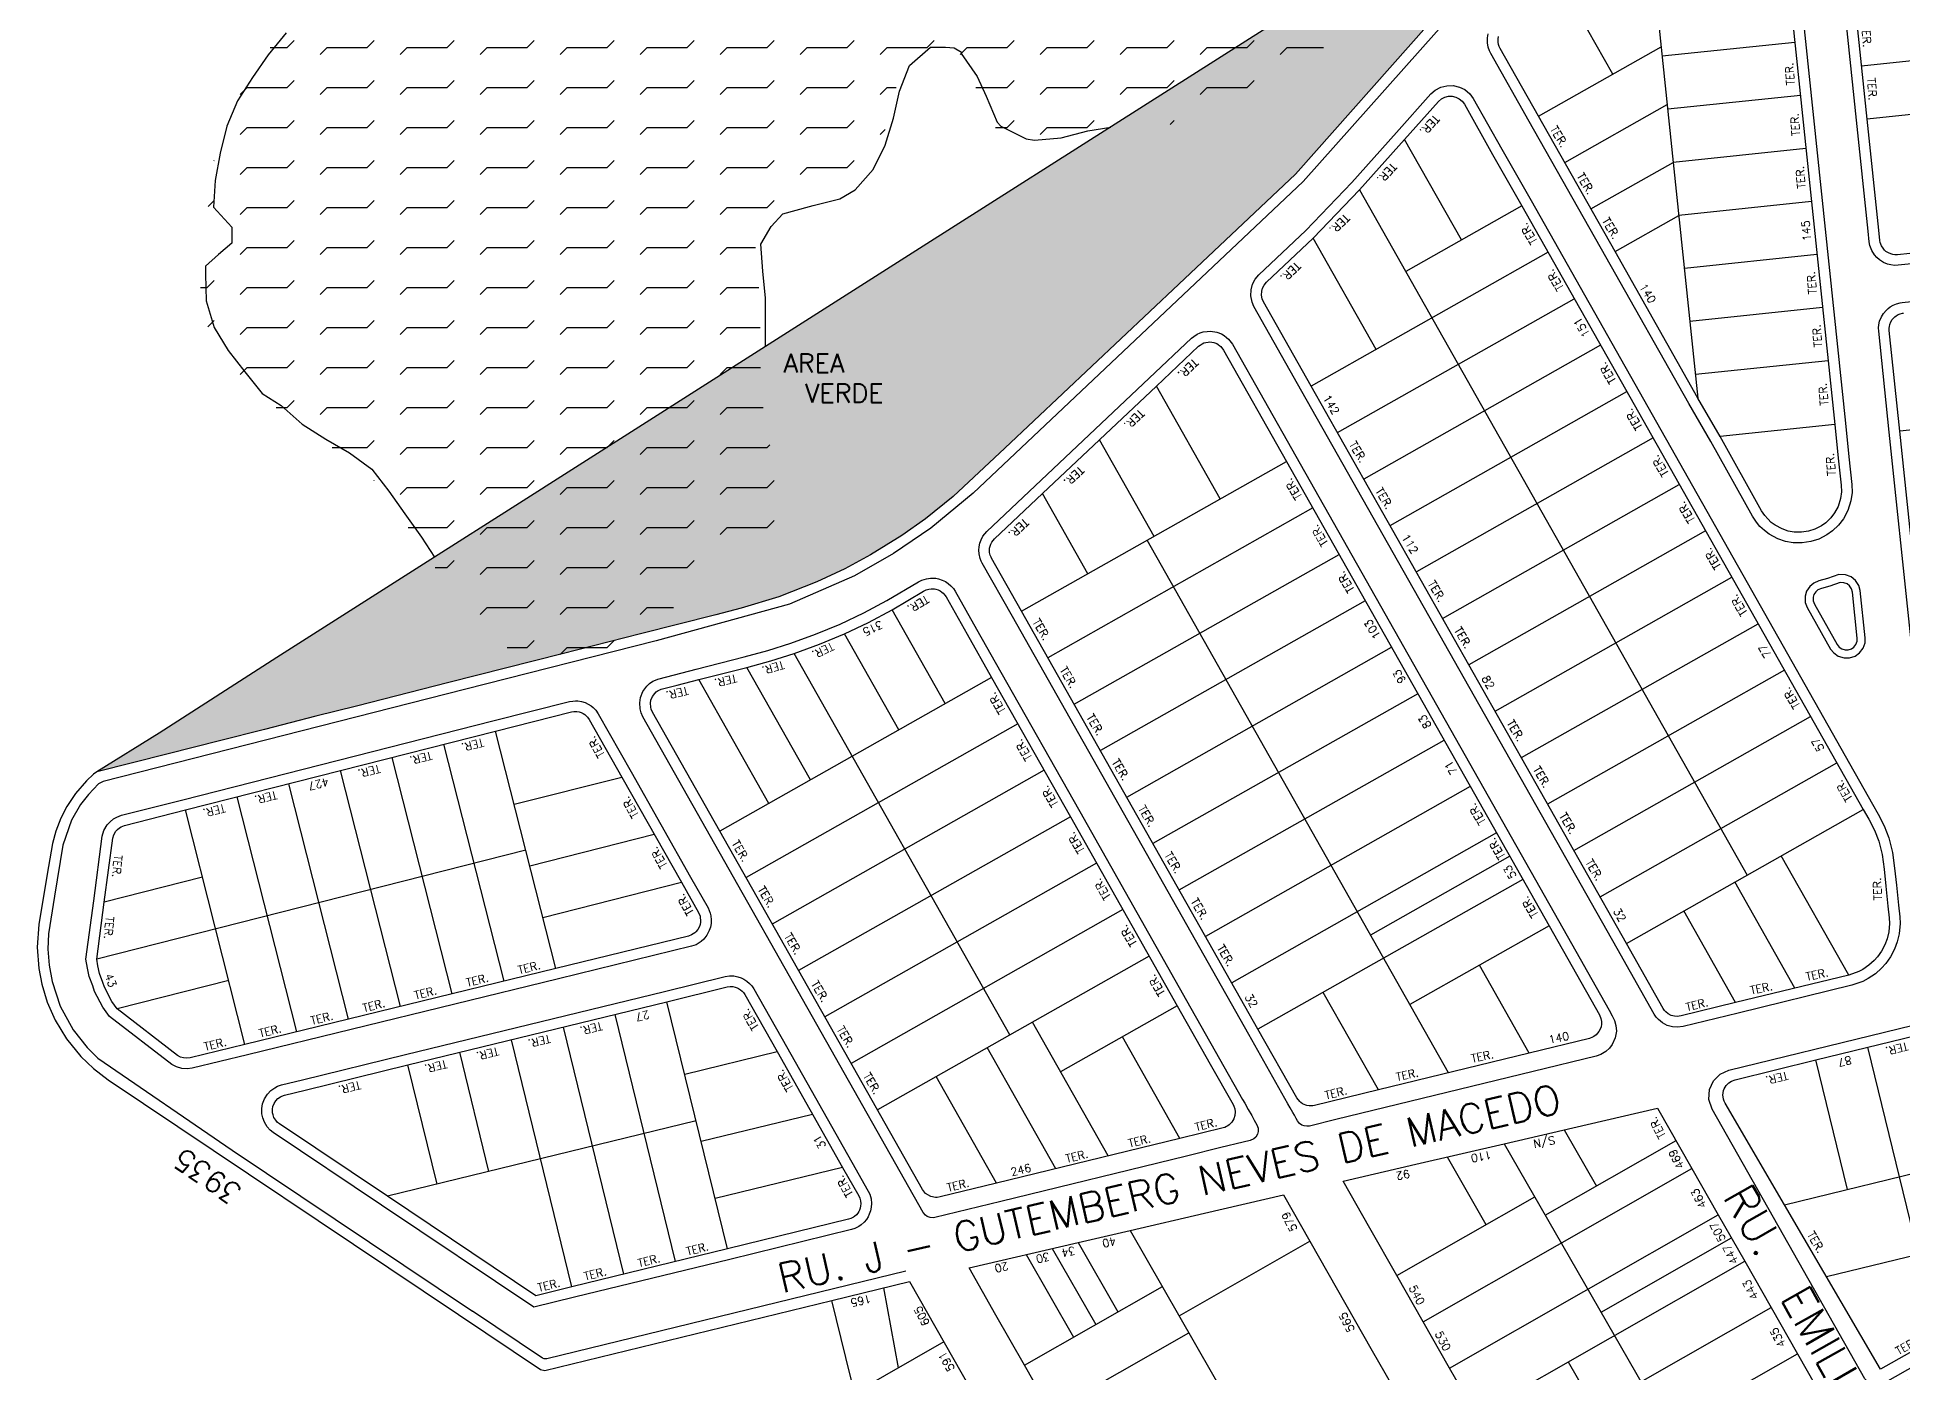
# Model space of a CAD drawing. Extents: x 714896 to 749292, y 8417558 to 8447149.
# Drawn here: x 736636.2 to 736985.9, y 8427316.2 to 8427566.6 of the extents above; entities that cross this region are included whole.
import ezdxf

# ---------------------------------------------------------------- set-up
doc = ezdxf.new("R2010")
doc.units = 0
doc.header["$MEASUREMENT"] = 0
for name, color, linetype in [('LOTE', 7, 'CONTINUOUS'), ('MEIO_FIO', 24, 'CONTINUOUS'), ('NUM-PORTA', 7, 'CONTINUOUS'), ('QUADRA', 6, 'CONTINUOUS'), ('REFERENCIA', 7, 'CONTINUOUS'), ('TEXTO', 7, 'CONTINUOUS'), ('TEXTODERUA', 3, 'CONTINUOUS')]:
    doc.layers.add(name, color=color, linetype=linetype)
doc.styles.add('ROMANS', font='ROMANS.SHX', dxfattribs={"height": 1.5})

msp = doc.modelspace()

# ---------------------------------------------------------------- hatches: boundary and pattern name
at = {"layer": 'REFERENCIA'}
h = msp.add_hatch(dxfattribs=at)
h.set_pattern_fill('FLEX', color=120, scale=30, style=0)
h.set_pattern_definition([(0, (736660.545, 8427444.66), (0, 7.5), [7.5, -7.5]), (45, (736668.0453, 8427444.66), (4e-16, 7.5), [1.875, -6.8566, 1.875, -10.6066])])
h.paths.add_polyline_path([(736908.38, 8427601.84), (736911.13, 8427606.21), (736913.11, 8427611.04), (736913.88, 8427616.16), (736915.03, 8427621.3), (736915.98, 8427626.45), (736916.86, 8427631.76), (736917.46, 8427637.06), (736919.1, 8427641.89), (736921.85, 8427646.45), (736923.1, 8427651.04), (736922.42, 8427655.75), (736920.63, 8427660.68), (736919.72, 8427665.84), (736918.07, 8427670.77), (736915.37, 8427675.22), (736912.97, 8427679.72), (736909.48, 8427683.35), (736906.26, 8427687.56), (736903.13, 8427691.8), (736899.59, 8427695.48), (736895.59, 8427698.48), (736890.89, 8427700.8), (736886.12, 8427702.69), (736882.04, 8427705.62), (736877.53, 8427708.07), (736873, 8427710.61), (736869.58, 8427714.29), (736866.52, 8427718.53), (736861.45, 8427719.96), (736856.26, 8427719.51), (736851.32, 8427718.74), (736846.15, 8427718.36), (736840.65, 8427718.26), (736835.69, 8427716.79), (736830.66, 8427714.88), (736825.83, 8427712.76), (736821.4, 8427710.21), (736817.08, 8427707.48), (736813.11, 8427704.08), (736809.22, 8427700.79), (736804.89, 8427698.29), (736800.23, 8427696.42), (736795.18, 8427694.52), (736789.86, 8427693.89), (736784.82, 8427692.21), (736779.8, 8427690.36), (736775.26, 8427687.92), (736770.98, 8427685.16), (736766.65, 8427681.73), (736763.05, 8427677.96), (736760.22, 8427673.78), (736756.68, 8427669.7), (736752.18, 8427667.04), (736747.29, 8427666), (736742.07, 8427666.45), (736736.97, 8427667.24), (736731.8, 8427667.19), (736727.37, 8427664.87), (736723.14, 8427661.7), (736719.78, 8427657.84), (736717.37, 8427653.46), (736714.66, 8427649.11), (736710.62, 8427645.8), (736707.13, 8427642.21), (736703.74, 8427638.45), (736701.74, 8427633.81), (736700.87, 8427628.87), (736700.23, 8427623.8), (736699.88, 8427618.69), (736699.35, 8427613.41), (736699.24, 8427608.34), (736699.24, 8427603.11), (736700.22, 8427599.92), (736701.99, 8427601.01), (736704.12, 8427600.55), (736705, 8427596.68), (736705, 8427591.59), (736705, 8427586.44), (736705, 8427581.43), (736703.7, 8427578.6), (736701.66, 8427578.42), (736699.46, 8427581.04), (736697.45, 8427583.43), (736695.89, 8427583.43), (736694.11, 8427582.76), (736692.02, 8427581.22), (736688.14, 8427577.97), (736686.22, 8427575), (736684.54, 8427571.46), (736681.86, 8427567.08), (736678.44, 8427563.01), (736675.51, 8427558.76), (736672.74, 8427554.36), (736670.73, 8427549.6), (736669.48, 8427544.53), (736668.55, 8427539.43), (736668.2, 8427534.4), (736671.66, 8427530.69), (736671.66, 8427527.7), (736669.13, 8427525.54), (736666.71, 8427523.36), (736666.71, 8427521.88), (736666.86, 8427516.84), (736668.33, 8427511.86), (736670.94, 8427507.54), (736674.1, 8427503.54), (736677.32, 8427499.49), (736680.92, 8427497.22), (736684.82, 8427493.75), (736689.29, 8427490.93), (736693.69, 8427488.37), (736697.93, 8427485.28), (736701.08, 8427481.17), (736704.1, 8427476.93), (736707.21, 8427472.56), (736709.99, 8427468.24), (736713.34, 8427463.89), (736716.54, 8427459.72), (736719.83, 8427455.84), (736723.7, 8427452.47), (736728.3, 8427450.05), (736733.24, 8427449.01), (736738.39, 8427448.95), (736743.34, 8427449.72), (736744.46, 8427450.23), (736748.09, 8427453.72), (736751.69, 8427457.41), (736756.14, 8427460.05), (736759.62, 8427463.92), (736764.15, 8427466.37), (736764.3, 8427466.47), (736768.62, 8427469.04), (736772.78, 8427471.83), (736775.21, 8427474.6), (736777.64, 8427479.11), (736777.32, 8427482.69), (736774.7, 8427487.04), (736772.97, 8427491.78), (736772.31, 8427496.77), (736771.88, 8427501.76), (736771.74, 8427506.98), (736771.74, 8427512.16), (736771.74, 8427517.38), (736771.21, 8427522.45), (736770.82, 8427527.49), (736772.79, 8427530.8), (736774.94, 8427533.17), (736779.93, 8427534.53), (736780.62, 8427534.72), (736785.62, 8427536.02), (736788.54, 8427537.68), (736791.9, 8427541.46), (736794.15, 8427546.08), (736795.72, 8427551.11), (736796.82, 8427556.2), (736798.74, 8427560.98), (736802.62, 8427564.42), (736805.45, 8427564.4), (736807.06, 8427564.28), (736808.44, 8427563.46), (736808.41, 8427563.25), (736811.38, 8427558.92), (736813.1, 8427555.22), (736815.14, 8427550.34), (736815.86, 8427549.64), (736820.57, 8427547.22), (736822.14, 8427547.01), (736827.13, 8427547.41), (736832.15, 8427548.74), (736837.3, 8427549.59), (736842.54, 8427549.86), (736847.56, 8427550.12), (736852.76, 8427550.74), (736857.72, 8427551.43), (736862.87, 8427552.29), (736867.42, 8427554.4), (736871.03, 8427558.15), (736874.6, 8427561.76), (736878.07, 8427565.41), (736881.61, 8427569.32), (736885.06, 8427573.48), (736888.49, 8427577.75), (736892.04, 8427581.35), (736894.82, 8427585.68), (736898.17, 8427589.8), (736901.38, 8427594), (736904.87, 8427598.05)])
h.paths.add_polyline_path([(736765.06, 8427574.77), (736792.88, 8427619.88), (736785.22, 8427624.6), (736757.4, 8427579.49)], flags=24)
at = {"layer": 'REFERENCIA', "linetype": 'CONTINUOUS'}
h = msp.add_hatch(dxfattribs=at)
h.set_pattern_fill('AR-CONC', color=110)
h.set_pattern_definition([(50, (-3674.4156, -2378.1476), (7.172601826, -0.62752135), [0.75, -8.25]), (355, (-3674.4156, -2378.148), (-1.387513336, 7.521921337), [0.6, -6.6]), (100.45144446, (-3673.818, -2378.2), (5.785088467, 6.8943999097), [0.63740192, -7.01142112]), (46.1842, (-3674.416, -2376.148), (10.672413307, -1.655192808), [1.125, -12.375]), (96.63563549, (-3673.526, -2376.286), (9.346619457, 9.741186008), [0.95610342, -10.5171376]), (351.18416399, (-3674.416, -2376.148), (9.34661945, 9.741186003), [0.9, -9.90000001]), (21, (-3673.4156, -2376.6476), (5.969070521, -4.0261889067), [0.75, -8.25]), (326, (-3673.4156, -2376.648), (2.433153319, 7.2515004505), [0.6, -6.6]), (71.45144474, (-3672.918, -2376.983), (8.4022237673, 3.225311528), [0.6374019, -7.01142112]), (37.5, (-3674.4156, -2378.1476), (0.1215985532, 3.3289385383), [0, -6.52, 0, -6.7, 0, -6.625]), (7.5, (-3674.4156, -2378.1476), (2.6306953744, 3.9441171188), [0, -3.82, 0, -6.37, 0, -2.525]), (327.5, (-3676.6456, -2378.1476), (5.3382243617, -0.22554871734), [0, -2.5, 0, -7.8, 0, -10.35]), (317.5, (-3677.6456, -2378.1476), (5.8318616934, 1.0010498233), [0, -3.25, 0, -5.18, 0, -7.35])])
h.paths.add_polyline_path([(736810.28, 8427482.6), (736872.12, 8427540.92), (736935.13, 8427611.88), (736647.39, 8427428.85), (736767.12, 8427459.27, 0.123761)])
h.paths.add_polyline_path([(736786.8, 8427484.66), (736790.33, 8427478.62), (736788.78, 8427477.71), (736785.24, 8427483.75)], flags=24)
h.paths.add_polyline_path([(736786.82, 8427468.74), (736791.57, 8427471.31), (736792.42, 8427469.72), (736787.67, 8427467.16)], flags=24)
h.paths.add_polyline_path([(736703.67, 8427445.22), (736709.86, 8427446.79), (736710.3, 8427445.04), (736704.12, 8427443.47)], flags=24)
h.paths.add_polyline_path([(736788.86, 8427518.25), (736794.19, 8427521.64), (736795.16, 8427520.12), (736789.83, 8427516.74)], flags=24)
h.paths.add_polyline_path([(736837.86, 8427511.36), (736841.79, 8427515.07), (736843.02, 8427513.76), (736839.09, 8427510.05)], flags=24)
h.paths.add_polyline_path([(736776.01, 8427499.06), (736776.01, 8427502.9), (736795.2, 8427502.9), (736795.2, 8427499.06)], flags=24)
h.paths.add_polyline_path([(736777.75, 8427494.98), (736777.75, 8427498.35), (736793.57, 8427498.35), (736793.57, 8427494.98)], flags=24)
h.paths.add_polyline_path([(736777.69, 8427502.24), (736777.69, 8427507.52), (736800.59, 8427507.52), (736800.59, 8427502.24)], flags=24)

# ---------------------------------------------------------------- linework, layer by layer
at = {"layer": 'LOTE', "color": 7}
for p, q in [((736794.85, 8427332.13, 507.66), (736797.63, 8427317.15, 507.66)), ((736806.15, 8427322.01, 507.66), (736789.45, 8427312.48, 507.66))]:
    msp.add_line(p, q, dxfattribs=at)
for points in [[(736935.13, 8427611.88), (736897.36, 8427587.86), (736871.33, 8427571.3), (736843.61, 8427553.66), (736802.3, 8427527.39), (736772.76, 8427508.6), (736725.25, 8427478.37), (736710.65, 8427469.09), (736681.12, 8427450.3), (736659.04, 8427436.15), (736647.39, 8427428.85)], [(736937.22, 8427597.66), (736942.94, 8427543.12), (736947.57, 8427498.91)], [(736931.58, 8427559.67), (736920.65, 8427579)], [(736917.65, 8427551.8), (736940.66, 8427564.81)], [(736965.72, 8427565.62), (736940.85, 8427563.01)], [(737026.18, 8427566.25), (736978.25, 8427561.19)], [(737027.26, 8427556.27), (736979.29, 8427551.24)], [(736922.58, 8427543.09), (736941.8, 8427553.97)], [(736966.76, 8427555.67), (736941.89, 8427553.07)], [(736903.21, 8427528.58), (736892.56, 8427547.41)], [(736967.8, 8427545.73), (736942.94, 8427543.12)], [(736927.5, 8427534.39), (736942.94, 8427543.12)], [(736884.12, 8427537.96), (736956.77, 8427409.52)], [(736914.53, 8427534.98), (736892.77, 8427522.67)], [(736968.84, 8427535.78), (736943.98, 8427533.17)], [(736932.01, 8427526.41), (736943.98, 8427533.17)], [(736887.25, 8427508.06), (736875.44, 8427528.93)], [(736919.45, 8427526.27), (736875.06, 8427501.16)], [(736969.88, 8427525.83), (736945.02, 8427523.23)], [(736879.98, 8427492.46), (736924.38, 8427517.57)], [(736970.93, 8427515.89), (736946.06, 8427513.28)], [(736929.3, 8427508.87), (736884.91, 8427483.76)], [(736971.97, 8427505.94), (736947.1, 8427503.34)], [(736857.99, 8427480.02), (736846.02, 8427501.19)], [(736889.83, 8427475.05), (736934.22, 8427500.16)], [(737033.61, 8427497.78), (736985.42, 8427492.73)], [(736973.22, 8427494.01), (736951.73, 8427491.76)], [(736845.58, 8427473), (736835.34, 8427491.11)], [(736939.15, 8427491.46), (736894.76, 8427466.35)], [(736820.76, 8427458.96), (736870.41, 8427487.04)], [(736899.68, 8427457.64), (736944.07, 8427482.75)], [(736833.17, 8427465.98), (736824.65, 8427481.03)], [(736875.33, 8427478.34), (736825.68, 8427450.25)], [(736900.77, 8427372.44), (736844.3, 8427472.27)], [(736948.99, 8427474.05), (736904.6, 8427448.94)], [(736830.6, 8427441.55), (736880.26, 8427469.64)], [(736909.53, 8427440.24), (736953.92, 8427465.35)], [(736806.42, 8427441.65), (736796.48, 8427459.22)], [(736885.18, 8427460.93), (736835.53, 8427432.84)], [(736797.72, 8427436.72), (736787.52, 8427454.75)], [(736914.45, 8427431.53), (736958.84, 8427456.64)], [(736818.56, 8427379.58), (736778.11, 8427451.07)], [(736840.45, 8427424.14), (736890.11, 8427452.23)], [(736781.18, 8427427.37), (736769.25, 8427448.46)], [(736963.76, 8427447.94), (736919.37, 8427422.83)], [(736773.35, 8427422.94), (736760.21, 8427446.17)], [(736815.13, 8427446.57), (736764.17, 8427417.74)], [(736895.03, 8427443.52), (736845.38, 8427415.43)], [(736820.05, 8427437.86), (736769.09, 8427409.04)], [(736924.3, 8427414.12), (736968.69, 8427439.23)], [(736723.71, 8427389.65), (736712.43, 8427434.03)], [(736733.42, 8427392.01), (736722.12, 8427436.49)], [(736850.3, 8427406.73), (736899.95, 8427434.82)], [(736713.99, 8427387.27), (736702.74, 8427431.56)], [(736929.22, 8427405.42), (736973.61, 8427430.53)], [(736694.56, 8427382.52), (736683.36, 8427426.64)], [(736704.28, 8427384.9), (736693.05, 8427429.1)], [(736725.61, 8427422.78), (736745.78, 8427427.9)], [(736824.97, 8427429.16), (736774.01, 8427400.33)], [(736684.85, 8427380.15), (736673.66, 8427424.18)], [(736904.88, 8427426.11), (736855.22, 8427398.02)], [(736675.13, 8427377.78), (736663.97, 8427421.72)], [(736829.9, 8427420.46), (736778.94, 8427391.63)], [(736934.14, 8427396.72), (736978.53, 8427421.83)], [(736728.53, 8427411.26), (736751.85, 8427417.18)], [(736909.8, 8427417.41), (736860.15, 8427389.32)], [(736727.79, 8427414.2), (736647.34, 8427393.76)], [(736912.26, 8427413.05), (736886.15, 8427398.28)], [(736975.83, 8427390.78), (736963.18, 8427413.14)], [(736667.17, 8427409.11), (736648.76, 8427404.43)], [(736834.82, 8427411.75), (736783.86, 8427382.93)], [(736731, 8427401.57), (736756.95, 8427408.16)], [(736914.73, 8427408.7), (736865.07, 8427380.61)], [(736965.74, 8427388.31), (736954.48, 8427408.22)], [(736839.75, 8427403.05), (736788.78, 8427374.22)], [(736954.63, 8427385.6), (736944.9, 8427402.8)], [(736919.65, 8427400), (736893.54, 8427385.23)], [(736844.67, 8427394.34), (736793.71, 8427365.52)], [(736915.91, 8427376.14), (736906.59, 8427392.61)], [(736672.1, 8427389.73), (736651.19, 8427384.42)], [(736765.58, 8427339.42), (736754.26, 8427385.78)], [(736849.94, 8427385.03), (736828.06, 8427372.66)], [(736887.65, 8427369.24), (736877.3, 8427387.53)], [(736746.15, 8427334.68), (736734.83, 8427381.03)], [(736755.86, 8427337.05), (736744.54, 8427383.41)], [(736837, 8427356.87), (736822.8, 8427381.97)], [(736736.44, 8427332.31), (736725.11, 8427378.66)], [(736850.42, 8427360.15), (736839.64, 8427379.21)], [(736720.86, 8427353.94), (736715.4, 8427376.29)], [(736757.58, 8427372.18), (736774.91, 8427376.42)], [(736827.16, 8427354.47), (736814.32, 8427377.18)], [(736975.62, 8427350.58), (736969.68, 8427374.86)], [(736992.64, 8427323.02), (736979.4, 8427377.24)], [(736711.14, 8427351.57), (736705.69, 8427373.92)], [(736816.06, 8427351.75), (736804.74, 8427371.76)], [(736781.55, 8427364.66), (736760.66, 8427359.56)], [(736759.72, 8427363.43), (736701.84, 8427349.3)], [(736963.79, 8427347.69), (737025.16, 8427362.68)], [(736787.18, 8427354.72), (736763.27, 8427348.88)], [(736988.89, 8427338.38), (736971.68, 8427334.17)]]:
    msp.add_lwpolyline(points, dxfattribs=at)
msp.add_lwpolyline([(736977.42, 8427453.92), (736976.51, 8427462.58), (736976.35, 8427463.18), (736976, 8427463.72), (736975.55, 8427464.09), (736974.92, 8427464.33), (736974.22, 8427464.35), (736972.3, 8427463.68), (736970.7, 8427463.24), (736970.06, 8427462.98), (736969.65, 8427462.63), (736969.31, 8427462.1), (736969.17, 8427461.61), (736969.18, 8427460.9), (736969.4, 8427460.31), (736973.69, 8427452.73), (736974.06, 8427452.26), (736974.54, 8427451.93), (736975.17, 8427451.73), (736975.73, 8427451.74), (736976.33, 8427451.93), (736976.81, 8427452.27), (736977.18, 8427452.75), (736977.4, 8427453.34), (736977.42, 8427453.92)], close=True, dxfattribs=at)
for points, elevation in [([(736922.46, 8427361.77), (736928.52, 8427351.22)], 508.03), ([(736900.52, 8427356.68), (736907.81, 8427344)], 508.03), ([(736911.24, 8427359.16), (736946.84, 8427297.2)], 508.03), ([(736918.94, 8427345.75), (736943.46, 8427359.75)], 508.03), ([(736896.05, 8427325.78), (736946.43, 8427354.53)], 508.03), ([(736891.11, 8427334.47), (736916.95, 8427349.22)], 508.03), ([(736841.1, 8427342.9), (736886.92, 8427262.99)], 506.84), ([(736901, 8427317.09), (736951.37, 8427345.84)], 508.03), ([(736826.49, 8427339.52), (736834.65, 8427325.28)], 506.84), ([(736831.36, 8427340.64), (736838.81, 8427327.65)], 506.84), ([(736850.28, 8427326.88), (736874.8, 8427340.88)], 506.84), ([(736929.4, 8427327.55), (736953.85, 8427341.5)], 508.03), ([(736821.62, 8427338.39), (736830.49, 8427322.9)], 506.84), ([(736905.95, 8427308.4), (736956.32, 8427337.15)], 508.03), ([(736821.29, 8427317.65), (736847.14, 8427332.41)], 506.84), ([(736715.18, 8427327.11), (736730.57, 8427316.8), (736731.36, 8427316.66), (736785.14, 8427329.76)], 507.66), ([(736936.88, 8427314.54), (736961.27, 8427328.46)], 508.03), ([(736826.24, 8427308.96), (736852.1, 8427323.72)], 506.84), ([(736923.21, 8427318.25), (736938.16, 8427292.24)], 508.03), ([(736941.86, 8427305.87), (736966.21, 8427319.77)], 508.03)]:
    msp.add_lwpolyline(points, dxfattribs=dict(at, elevation=elevation))
at = {"layer": 'MEIO_FIO'}
for points in [[(736935.78, 8427609.47), (736873.55, 8427539.53), (736831.89, 8427500.23), (736811.64, 8427481.13), (736803.73, 8427474.58), (736796.75, 8427469.8), (736789.44, 8427465.63), (736777.23, 8427460.29), (736752.22, 8427453.42), (736716.31, 8427444.3), (736648.56, 8427427.08), (736647.7, 8427426.62), (736645.79, 8427424.65), (736644.32, 8427422.74), (736642.64, 8427419.81), (736641.01, 8427415.12), (736639.4, 8427405.57), (736638.3, 8427398.49), (736638.2, 8427395.61), (736638.41, 8427392.61), (736638.96, 8427389.59), (736640.5, 8427384.96), (736642.91, 8427380.53), (736645.52, 8427377.2), (736647.56, 8427375.17), (736672.76, 8427357.96), (736717.81, 8427327.76)], [(736994.46, 8427524.81), (736985.1, 8427523.83), (736984.39, 8427523.81), (736983.74, 8427523.89), (736983.1, 8427524.05), (736982.33, 8427524.37), (736981.6, 8427524.84), (736981.13, 8427525.26), (736980.64, 8427525.82), (736980.15, 8427526.62), (736979.81, 8427527.56), (736979.69, 8427528.22), (736979.48, 8427530.23), (736977.3, 8427551.03), (736972.09, 8427600.76)], [(736964.58, 8427595.66), (736975.21, 8427494.22), (736975.87, 8427487.9), (736976.41, 8427482.73), (736976.45, 8427481.25), (736976.24, 8427479.66), (736975.67, 8427477.86), (736974.86, 8427476.32), (736973.94, 8427475.12), (736972.8, 8427474.03), (736971.74, 8427473.27), (736970.24, 8427472.5), (736968.74, 8427472.02), (736967.13, 8427471.78), (736965.42, 8427471.81), (736964, 8427472.06), (736962.52, 8427472.56), (736960.92, 8427473.43), (736960.01, 8427474.11), (736959.19, 8427474.89), (736958.51, 8427475.7), (736957.79, 8427476.78), (736949.99, 8427490.77), (736945.83, 8427497.91), (736930.27, 8427525.42), (736915.91, 8427550.81), (736908.7, 8427563.56), (736908.46, 8427564.06), (736908.23, 8427564.73), (736908.1, 8427565.51), (736908.1, 8427566.47), (736908.23, 8427567.2)], [(736991.26, 8427417.78), (736983.43, 8427492.52), (736981.45, 8427511.45), (736981.43, 8427512.1), (736981.48, 8427512.66), (736981.63, 8427513.35), (736981.95, 8427514.14), (736982.35, 8427514.8), (736982.83, 8427515.37), (736983.2, 8427515.72), (736983.61, 8427516.03), (736984.19, 8427516.38), (736984.81, 8427516.63), (736985.49, 8427516.81), (736985.87, 8427516.87), (736995.23, 8427517.85)], [(736799.04, 8427335.24), (736731.74, 8427318.81), (736731.26, 8427318.81), (736730.95, 8427318.95), (736717.81, 8427327.76)]]:
    msp.add_lwpolyline(points, dxfattribs=at)
for points in [[(736976.4, 8427388.86), (736955.11, 8427383.66), (736944.8, 8427381.14), (736943.73, 8427380.99), (736942.81, 8427381.07), (736941.81, 8427381.34), (736940.89, 8427381.82), (736940.14, 8427382.43), (736939.73, 8427382.89), (736939.34, 8427383.47), (736932.4, 8427395.73), (736873.32, 8427500.18), (736864.32, 8427516.09), (736863.95, 8427516.91), (736863.72, 8427518.1), (736863.77, 8427519.26), (736864.05, 8427520.3), (736864.53, 8427521.22), (736865.2, 8427522.03), (736874.03, 8427530.35), (736882.65, 8427539.32), (736891.07, 8427548.74), (736897.5, 8427555.95), (736898.31, 8427556.67), (736899.37, 8427557.22), (736900.5, 8427557.5), (736901.69, 8427557.52), (736902.85, 8427557.25), (736903.85, 8427556.76), (736904.79, 8427555.98), (736905.44, 8427555.1), (736910.81, 8427545.61), (736916.27, 8427535.96), (736980.27, 8427422.81), (736981.34, 8427420.93), (736982.47, 8427418.77), (736983.36, 8427416.49), (736984.06, 8427413.74), (736984.44, 8427410.83), (736984.77, 8427407.64), (736985.17, 8427403.88), (736985.4, 8427401.69), (736985.46, 8427400.42), (736985.3, 8427398.53), (736984.94, 8427396.99), (736984.43, 8427395.62), (736983.69, 8427394.22), (736982.76, 8427392.91), (736982, 8427392.06), (736980.85, 8427391.03), (736979.48, 8427390.11), (736978.5, 8427389.59)], [(736928.45, 8427375.59), (736916.69, 8427372.72), (736879.65, 8427363.68), (736874.71, 8427362.47), (736874.21, 8427362.42), (736873.73, 8427362.48), (736873.27, 8427362.66), (736872.87, 8427362.95), (736872.5, 8427363.43), (736872.25, 8427363.86), (736871.89, 8427364.5), (736871.61, 8427364.99), (736871.12, 8427365.87), (736870.68, 8427366.64), (736863.33, 8427379.63), (736819.02, 8427457.97), (736813.33, 8427468.02), (736813.19, 8427468.35), (736812.96, 8427468.88), (736812.77, 8427469.74), (736812.73, 8427470.42), (736812.78, 8427471.06), (736812.92, 8427471.74), (736813.14, 8427472.35), (736813.48, 8427473.03), (736814.21, 8427473.93), (736823.28, 8427482.49), (736844.65, 8427502.64), (736852.6, 8427510.14), (736853.04, 8427510.5), (736853.65, 8427510.89), (736854.21, 8427511.14), (736854.82, 8427511.33), (736855.52, 8427511.44), (736856.14, 8427511.46), (736857.34, 8427511.28), (736858.2, 8427510.95), (736858.71, 8427510.66), (736859.16, 8427510.3), (736859.56, 8427509.97), (736860.27, 8427509.04), (736872.15, 8427488.03), (736921.39, 8427400.98), (736930.9, 8427384.17), (736931.47, 8427383.15), (736931.93, 8427382.24), (736932.19, 8427381.31), (736932.26, 8427380.27), (736932.04, 8427378.98), (736931.49, 8427377.77), (736930.97, 8427377.09), (736930.28, 8427376.46), (736929.33, 8427375.89)], [(736749.22, 8427440.68), (736749.15, 8427441.82), (736749.31, 8427442.82), (736749.76, 8427443.95), (736750.46, 8427444.91), (736751, 8427445.42), (736751.59, 8427445.84), (736752.08, 8427446.06), (736752.52, 8427446.27), (736755.65, 8427447.07), (736759.72, 8427448.1), (736768.74, 8427450.4), (736773.14, 8427451.59), (736777.47, 8427452.97), (736782.13, 8427454.67), (736786.71, 8427456.58), (736791.16, 8427458.67), (736795.51, 8427460.96), (736801.39, 8427464.47), (736802.06, 8427464.82), (736802.9, 8427465.08), (736803.67, 8427465.18), (736804.08, 8427465.19), (736804.66, 8427465.15), (736805.16, 8427465.05), (736805.85, 8427464.83), (736806.46, 8427464.54), (736807.01, 8427464.17), (736807.48, 8427463.76), (736807.95, 8427463.24), (736808.29, 8427462.71), (736812.29, 8427455.64), (736816.87, 8427447.55), (736831.64, 8427421.44), (736851.68, 8427386.02), (736857.86, 8427375.08), (736862.18, 8427367.45), (736862.58, 8427366.75), (736863.25, 8427365.56), (736863.89, 8427364.42), (736864.38, 8427363.56), (736864.87, 8427362.69), (736865.1, 8427362.05), (736865.11, 8427361.42), (736864.99, 8427360.96), (736864.65, 8427360.41), (736864.28, 8427360.06), (736863.61, 8427359.76), (736862.27, 8427359.44), (736858.12, 8427358.42), (736851.67, 8427356.85), (736816.85, 8427348.35), (736804.5, 8427345.33), (736804.14, 8427345.28), (736803.58, 8427345.33), (736803.07, 8427345.52), (736802.72, 8427345.77), (736802.29, 8427346.29), (736762.43, 8427416.76), (736749.76, 8427439.16), (736749.41, 8427439.93)], [(736978.92, 8427453.97), (736977.99, 8427462.85), (736977.74, 8427463.8), (736977.13, 8427464.74), (736976.31, 8427465.41), (736975.22, 8427465.83), (736973.98, 8427465.86), (736971.85, 8427465.11), (736970.21, 8427464.66), (736969.27, 8427464.27), (736968.51, 8427463.62), (736967.94, 8427462.73), (736967.67, 8427461.81), (736967.69, 8427460.61), (736968.04, 8427459.67), (736972.44, 8427451.89), (736973.01, 8427451.16), (736973.87, 8427450.56), (736974.96, 8427450.23), (736975.97, 8427450.24), (736977.01, 8427450.57), (736977.86, 8427451.17), (736978.52, 8427452.03), (736978.89, 8427453.05)], [(736758.84, 8427396.16), (736733.9, 8427390.07), (736675.61, 8427375.84), (736665.23, 8427373.3), (736664.3, 8427373.17), (736663.27, 8427373.25), (736662.27, 8427373.54), (736661.39, 8427374.01), (736649.73, 8427383.02), (736648.5, 8427384.76), (736646.93, 8427387.71), (736646.6, 8427388.74), (736645.95, 8427390.48), (736645.58, 8427392.09), (736645.32, 8427393.73), (736646.78, 8427404.7), (736648.39, 8427416.82), (736648.69, 8427417.86), (736649.32, 8427418.94), (736649.84, 8427419.52), (736650.47, 8427420.03), (736651.08, 8427420.39), (736651.97, 8427420.73), (736663.48, 8427423.65), (736721.63, 8427438.43), (736735.98, 8427442.07), (736736.6, 8427442.14), (736737.1, 8427442.2), (736737.54, 8427442.18), (736738.25, 8427442.06), (736738.92, 8427441.85), (736739.5, 8427441.57), (736740.02, 8427441.24), (736740.42, 8427440.92), (736740.9, 8427440.43), (736741.38, 8427439.74), (736747.52, 8427428.89), (736758.69, 8427409.15), (736761.97, 8427403.35), (736762.36, 8427402.39), (736762.48, 8427401.85), (736762.56, 8427401.12), (736762.53, 8427400.45), (736762.41, 8427399.77), (736762.19, 8427399.11), (736761.72, 8427398.22), (736761.15, 8427397.51), (736760.66, 8427397.07), (736759.72, 8427396.47)], [(737049.39, 8427352.27), (736982.24, 8427314.11), (736980.97, 8427313.78), (736979.74, 8427314.12), (736978.83, 8427315.05), (736950.2, 8427365.61), (736949.59, 8427367.43), (736949.7, 8427369.32), (736950.47, 8427370.97), (736951.73, 8427372.21), (736953.36, 8427372.93), (737040.92, 8427394.32), (737043.01, 8427394.38), (737044.95, 8427393.58), (737046.36, 8427392.08), (737047.08, 8427389.96), (737050.64, 8427354.7), (737050.36, 8427353.28), (737049.39, 8427352.27)], [(736788.85, 8427343.05), (736766.05, 8427337.48), (736736.91, 8427330.36), (736729.27, 8427328.5), (736700.73, 8427347.64), (736680.43, 8427361.25), (736679.88, 8427361.68), (736679.29, 8427362.33), (736678.77, 8427363.18), (736678.47, 8427363.98), (736678.31, 8427364.73), (736678.29, 8427365.75), (736678.44, 8427366.66), (736678.79, 8427367.58), (736679.34, 8427368.45), (736680.01, 8427369.15), (736680.73, 8427369.66), (736681.26, 8427369.94), (736682, 8427370.19), (736685.95, 8427371.16), (736705.21, 8427375.86), (736753.78, 8427387.72), (736765.16, 8427390.5), (736765.99, 8427390.62), (736766.8, 8427390.6), (736767.53, 8427390.46), (736768.14, 8427390.26), (736768.65, 8427390.01), (736769.23, 8427389.64), (736769.74, 8427389.21), (736770.15, 8427388.75), (736770.56, 8427388.16), (736776.65, 8427377.4), (736788.92, 8427355.7), (736791.98, 8427350.29), (736792.28, 8427349.67), (736792.52, 8427348.81), (736792.6, 8427347.92), (736792.56, 8427347.27), (736792.42, 8427346.57), (736792.19, 8427345.92), (736791.95, 8427345.43), (736791.64, 8427344.94), (736791.23, 8427344.45), (736790.67, 8427343.94), (736790.26, 8427343.65), (736789.5, 8427343.26)]]:
    msp.add_lwpolyline(points, close=True, dxfattribs=at)
at = {"layer": 'QUADRA'}
for points in [[(736994.25, 8427526.8), (736984.97, 8427525.82), (736984.48, 8427525.81), (736984.11, 8427525.86), (736983.73, 8427525.95), (736983.27, 8427526.15), (736982.81, 8427526.44), (736982.55, 8427526.67), (736982.26, 8427527.01), (736981.96, 8427527.49), (736981.74, 8427528.08), (736981.67, 8427528.49), (736981.47, 8427530.44), (736979.29, 8427551.24), (736974.08, 8427600.97)], [(736962.59, 8427595.45), (736973.22, 8427494.01), (736973.88, 8427487.69), (736974.42, 8427482.6), (736974.45, 8427481.36), (736974.28, 8427480.1), (736973.82, 8427478.63), (736973.17, 8427477.41), (736972.45, 8427476.46), (736971.52, 8427475.57), (736970.7, 8427474.98), (736969.48, 8427474.35), (736968.28, 8427473.97), (736967, 8427473.78), (736965.62, 8427473.81), (736964.5, 8427474.01), (736963.32, 8427474.4), (736962.01, 8427475.12), (736961.3, 8427475.64), (736960.65, 8427476.27), (736960.11, 8427476.9), (736959.5, 8427477.82), (736951.73, 8427491.76), (736947.57, 8427498.91), (736932.01, 8427526.41), (736917.65, 8427551.8), (736910.47, 8427564.49), (736910.31, 8427564.82), (736910.18, 8427565.22), (736910.1, 8427565.68), (736910.1, 8427566.28), (736910.17, 8427566.7)], [(736897.18, 8427569.14), (736872.12, 8427540.92), (736850.26, 8427520.31), (736817.63, 8427489.53), (736807.9, 8427480.49), (736802.74, 8427476.33), (736798.3, 8427473.19), (736792.39, 8427469.52), (736787.6, 8427466.93), (736782.34, 8427464.47), (736775.2, 8427461.69), (736768.19, 8427459.55), (736763.4, 8427458.33), (736749.27, 8427454.74), (736734.63, 8427451.02), (736713.34, 8427445.61), (736696.02, 8427441.21), (736688.44, 8427439.28), (736678.79, 8427436.83), (736670.38, 8427434.69), (736660.76, 8427432.25), (736647.39, 8427428.85), (736646.71, 8427428.42), (736645.42, 8427427.2), (736643.36, 8427424.82), (736641.75, 8427422.4), (736640.61, 8427420.19), (736639.65, 8427417.72), (736639.04, 8427415.45), (736638.07, 8427409.71), (736636.49, 8427400.24), (736636.2, 8427396.02), (736636.47, 8427392.01), (736637.02, 8427389.09), (736638.05, 8427385.71), (736639.55, 8427382.29), (736641.66, 8427378.81), (736644.37, 8427375.5), (736646.72, 8427373.26), (736649.49, 8427371.16), (736715.18, 8427327.11)], [(736993.25, 8427417.99), (736985.42, 8427492.73), (736983.44, 8427511.59), (736983.43, 8427512.03), (736983.46, 8427512.35), (736983.55, 8427512.76), (736983.75, 8427513.25), (736983.98, 8427513.64), (736984.28, 8427514), (736984.49, 8427514.19), (736984.73, 8427514.37), (736985.09, 8427514.58), (736985.45, 8427514.74), (736985.89, 8427514.85), (736986.11, 8427514.88)], [(736992.64, 8427323.02), (736981.78, 8427316.88), (736963.79, 8427347.69), (736952.66, 8427366.74), (736952.46, 8427367.16), (736952.34, 8427367.52), (736952.27, 8427367.93), (736952.25, 8427368.27), (736952.29, 8427368.71), (736952.38, 8427369.13), (736952.49, 8427369.42), (736952.65, 8427369.74), (736952.87, 8427370.07), (736953.16, 8427370.4), (736953.34, 8427370.56), (736953.83, 8427370.89), (736954.54, 8427371.16), (736969.68, 8427374.86), (737019.23, 8427386.96)]]:
    msp.add_lwpolyline(points, dxfattribs=at)
for points in [[(736975.83, 8427390.78), (736954.63, 8427385.6), (736944.43, 8427383.11), (736943.67, 8427383), (736943.16, 8427383.04), (736942.55, 8427383.21), (736941.99, 8427383.5), (736941.53, 8427383.88), (736941.31, 8427384.13), (736941.04, 8427384.53), (736934.14, 8427396.72), (736875.06, 8427501.16), (736866.11, 8427516.99), (736865.87, 8427517.52), (736865.73, 8427518.25), (736865.76, 8427518.95), (736865.93, 8427519.57), (736866.21, 8427520.11), (736866.66, 8427520.65), (736875.44, 8427528.93), (736884.12, 8427537.96), (736892.56, 8427547.41), (736898.91, 8427554.52), (736899.46, 8427555.01), (736900.08, 8427555.34), (736900.76, 8427555.51), (736901.47, 8427555.51), (736902.17, 8427555.35), (736902.76, 8427555.06), (736903.33, 8427554.59), (736903.76, 8427554.01), (736909.07, 8427544.62), (736914.53, 8427534.98), (736978.53, 8427421.83), (736979.58, 8427419.97), (736980.64, 8427417.94), (736981.45, 8427415.87), (736982.1, 8427413.36), (736982.45, 8427410.6), (736982.78, 8427407.43), (736983.18, 8427403.68), (736983.4, 8427401.53), (736983.46, 8427400.46), (736983.32, 8427398.85), (736983.02, 8427397.57), (736982.6, 8427396.43), (736981.98, 8427395.27), (736981.2, 8427394.16), (736980.59, 8427393.48), (736979.62, 8427392.61), (736978.45, 8427391.83), (736977.7, 8427391.43), (736975.83, 8427390.78)], [(736927.2, 8427378.9), (736915.91, 8427376.14), (736887.65, 8427369.24), (736875.67, 8427366.31), (736875.35, 8427366.25), (736875.06, 8427366.23), (736874.67, 8427366.24), (736874.24, 8427366.32), (736874.02, 8427366.38), (736873.74, 8427366.49), (736873.43, 8427366.66), (736873.1, 8427366.87), (736872.89, 8427367.06), (736872.35, 8427367.75), (736865.07, 8427380.61), (736820.76, 8427458.96), (736815.13, 8427468.91), (736815.03, 8427469.14), (736814.87, 8427469.5), (736814.76, 8427470.01), (736814.74, 8427470.41), (736814.76, 8427470.79), (736814.85, 8427471.2), (736814.98, 8427471.56), (736815.17, 8427471.93), (736815.68, 8427472.57), (736824.65, 8427481.03), (736846.02, 8427501.19), (736853.92, 8427508.64), (736854.21, 8427508.88), (736854.59, 8427509.12), (736854.92, 8427509.27), (736855.28, 8427509.37), (736855.72, 8427509.45), (736856.03, 8427509.46), (736856.82, 8427509.34), (736857.33, 8427509.14), (736857.59, 8427508.99), (736857.91, 8427508.74), (736858.11, 8427508.58), (736858.59, 8427507.94), (736870.41, 8427487.04), (736919.65, 8427400), (736929.1, 8427383.29), (736929.37, 8427382.65), (736929.48, 8427382.06), (736929.48, 8427381.58), (736929.39, 8427381.06), (736929.24, 8427380.62), (736929, 8427380.17), (736928.49, 8427379.58), (736928.04, 8427379.24), (736927.79, 8427379.11), (736927.2, 8427378.9)], [(736751.21, 8427440.99), (736751.16, 8427441.72), (736751.25, 8427442.29), (736751.53, 8427442.98), (736751.97, 8427443.58), (736752.26, 8427443.86), (736752.6, 8427444.1), (736752.92, 8427444.25), (736753.2, 8427444.38), (736756.15, 8427445.13), (736760.21, 8427446.17), (736769.25, 8427448.46), (736773.71, 8427449.68), (736778.11, 8427451.07), (736782.86, 8427452.8), (736787.52, 8427454.75), (736792.05, 8427456.88), (736796.48, 8427459.22), (736802.36, 8427462.72), (736802.83, 8427462.96), (736803.33, 8427463.12), (736803.82, 8427463.19), (736804.02, 8427463.19), (736804.39, 8427463.16), (736804.67, 8427463.11), (736805.1, 8427462.97), (736805.46, 8427462.8), (736805.8, 8427462.57), (736806.07, 8427462.34), (736806.36, 8427462.01), (736806.59, 8427461.67), (736810.55, 8427454.66), (736815.13, 8427446.57), (736829.9, 8427420.46), (736849.94, 8427385.03), (736856.12, 8427374.09), (736860.41, 8427366.51), (736860.56, 8427366.2), (736860.72, 8427365.72), (736860.8, 8427365.11), (736860.74, 8427364.42), (736860.55, 8427363.85), (736860.38, 8427363.51), (736860.18, 8427363.21), (736859.93, 8427362.92), (736859.68, 8427362.7), (736859.41, 8427362.51), (736859.19, 8427362.38), (736858.85, 8427362.22), (736858.51, 8427362.12), (736850.42, 8427360.15), (736816.06, 8427351.75), (736805.47, 8427349.17), (736804.92, 8427349.09), (736804.6, 8427349.09), (736803.72, 8427349.27), (736802.76, 8427349.84), (736802.16, 8427350.57), (736764.17, 8427417.74), (736751.55, 8427440.06), (736751.31, 8427440.59)], [(736758.27, 8427398.08), (736733.42, 8427392.01), (736675.13, 8427377.78), (736664.86, 8427375.27), (736664.24, 8427375.18), (736663.62, 8427375.23), (736663.02, 8427375.4), (736662.48, 8427375.69), (736651.19, 8427384.42), (736650.2, 8427385.82), (736648.77, 8427388.5), (736648.49, 8427389.39), (736647.87, 8427391.06), (736647.54, 8427392.48), (736647.34, 8427393.76), (736648.76, 8427404.43), (736650.35, 8427416.41), (736650.54, 8427417.07), (736650.94, 8427417.76), (736651.22, 8427418.07), (736651.62, 8427418.39), (736651.95, 8427418.58), (736652.57, 8427418.82), (736663.97, 8427421.72), (736722.12, 8427436.49), (736736.34, 8427440.1), (736736.82, 8427440.16), (736737.16, 8427440.19), (736737.33, 8427440.18), (736737.78, 8427440.11), (736738.18, 8427439.98), (736738.53, 8427439.82), (736738.85, 8427439.62), (736739.07, 8427439.44), (736739.36, 8427439.15), (736739.69, 8427438.67), (736745.78, 8427427.9), (736756.95, 8427408.16), (736760.17, 8427402.47), (736760.45, 8427401.79), (736760.51, 8427401.53), (736760.55, 8427401.06), (736760.54, 8427400.67), (736760.46, 8427400.26), (736760.34, 8427399.89), (736760.05, 8427399.33), (736759.69, 8427398.89), (736759.45, 8427398.67), (736758.84, 8427398.29), (736758.27, 8427398.08)], [(736788.31, 8427344.98), (736765.58, 8427339.42), (736736.44, 8427332.31), (736729.65, 8427330.65), (736701.84, 8427349.3), (736681.61, 8427362.86), (736681.25, 8427363.15), (736680.9, 8427363.54), (736680.57, 8427364.06), (736680.39, 8427364.54), (736680.31, 8427364.96), (736680.29, 8427365.61), (736680.38, 8427366.13), (736680.59, 8427366.69), (736680.92, 8427367.21), (736681.32, 8427367.63), (736681.77, 8427367.95), (736682.05, 8427368.09), (736682.57, 8427368.27), (736686.43, 8427369.21), (736705.69, 8427373.92), (736754.26, 8427385.78), (736765.54, 8427388.54), (736766.1, 8427388.62), (736766.59, 8427388.6), (736767.02, 8427388.52), (736767.39, 8427388.4), (736767.68, 8427388.26), (736768.04, 8427388.03), (736768.35, 8427387.77), (736768.58, 8427387.51), (736768.86, 8427387.1), (736774.91, 8427376.42), (736787.18, 8427354.72), (736790.21, 8427349.37), (736790.4, 8427348.96), (736790.54, 8427348.45), (736790.6, 8427347.89), (736790.57, 8427347.52), (736790.49, 8427347.1), (736790.35, 8427346.7), (736790.21, 8427346.42), (736790.02, 8427346.12), (736789.78, 8427345.83), (736789.42, 8427345.51), (736789.22, 8427345.37), (736788.73, 8427345.11), (736788.31, 8427344.98)]]:
    msp.add_lwpolyline(points, close=True, dxfattribs=at)
at = {"layer": 'QUADRA', "color": 6}
for points, elevation in [([(736966.21, 8427319.77), (736971.16, 8427311.08), (736957.52, 8427303.3), (736946.84, 8427297.2), (736938.16, 8427292.24), (736929.47, 8427287.28), (736920.79, 8427282.33), (736912.58, 8427296.74), (736905.95, 8427308.4), (736901, 8427317.09), (736896.05, 8427325.78), (736891.11, 8427334.47), (736886.07, 8427343.33), (736881.04, 8427352.16), (736894.65, 8427355.32), (736911.24, 8427359.16), (736926.81, 8427362.78), (736940, 8427365.83), (736946.43, 8427354.53), (736951.37, 8427345.84), (736956.32, 8427337.15), (736961.27, 8427328.46), (736966.21, 8427319.77)], 508.03), ([(736799.72, 8427333.31), (736809.61, 8427315.93), (736812.72, 8427310.46), (736826.57, 8427286.12), (736831.52, 8427277.43), (736836.47, 8427268.74), (736841.41, 8427260.05), (736846.36, 8427251.36), (736851.31, 8427242.67), (736840.79, 8427236.67), (736826.99, 8427228.79), (736822.04, 8427237.48), (736817.1, 8427246.17), (736812.15, 8427254.86), (736807.2, 8427263.55), (736802.26, 8427272.24), (736797.31, 8427280.94), (736792.83, 8427298.92), (736788.69, 8427315.52), (736785.14, 8427329.76), (736799.72, 8427333.31)], 507.66)]:
    msp.add_lwpolyline(points, close=True, dxfattribs=dict(at, elevation=elevation))
at = {"layer": 'QUADRA', "color": 6, "elevation": 506.84}
msp.add_lwpolyline([(736826.24, 8427308.96), (736821.29, 8427317.65), (736815.94, 8427327.04), (736810.9, 8427335.9), (736831.36, 8427340.64), (736841.1, 8427342.9), (736855.07, 8427346.14), (736869.86, 8427349.57), (736874.8, 8427340.88), (736881.55, 8427329.02), (736886.5, 8427320.33), (736891.45, 8427311.64)], dxfattribs=at)
at = {"layer": 'REFERENCIA', "color": 131, "linetype": 'CONTINUOUS'}
for points in [[(736682.88, 8427567.38), (736679.46, 8427563.31), (736676.53, 8427559.06), (736673.76, 8427554.66), (736671.75, 8427549.9), (736670.5, 8427544.83), (736669.57, 8427539.73), (736669.22, 8427534.7), (736672.68, 8427530.99), (736672.68, 8427528), (736670.15, 8427525.84), (736667.73, 8427523.66), (736667.73, 8427522.18), (736667.88, 8427517.14), (736669.35, 8427512.16), (736671.96, 8427507.84), (736675.12, 8427503.84), (736678.34, 8427499.79), (736681.94, 8427497.52), (736685.84, 8427494.05), (736690.31, 8427491.23), (736694.71, 8427488.67), (736698.95, 8427485.58), (736702.1, 8427481.47), (736705.12, 8427477.23), (736708.23, 8427472.86), (736710.65, 8427469.09)], [(736772.76, 8427508.6), (736772.76, 8427512.46), (736772.76, 8427517.68), (736772.23, 8427522.75), (736771.84, 8427527.79), (736773.81, 8427531.1), (736775.96, 8427533.47), (736780.95, 8427534.83), (736781.64, 8427535.02), (736786.64, 8427536.32), (736789.56, 8427537.98), (736792.92, 8427541.76), (736795.17, 8427546.38), (736796.74, 8427551.41), (736797.84, 8427556.5), (736799.76, 8427561.28), (736803.64, 8427564.72), (736806.47, 8427564.7), (736808.08, 8427564.58), (736809.46, 8427563.76), (736809.43, 8427563.55), (736812.4, 8427559.22), (736814.12, 8427555.52), (736816.16, 8427550.64), (736816.88, 8427549.94), (736821.59, 8427547.52), (736823.16, 8427547.31), (736828.15, 8427547.71), (736833.17, 8427549.04), (736837.45, 8427549.75)]]:
    msp.add_lwpolyline(points, dxfattribs=at)

# ---------------------------------------------------------------- texts
at = {"layer": 'NUM-PORTA', "style": 'ROMANS'}
for s, rotation, p in [('145', 94.3004, (736968.75, 8427528.44)), ('140', 301.088, (736936.51, 8427519.83)), ('151', 120.8185, (736927.4, 8427510.89)), ('142', 300.8185, (736877.18, 8427498.98)), ('112', 300.8185, (736891.95, 8427472.87)), ('315', 205.4516, (736794.28, 8427457.27)), ('103', 120.8185, (736888.17, 8427454.31)), ('77', 120.8185, (736961.4, 8427450.78)), ('93', 120.8185, (736892.86, 8427446.02)), ('82', 300.8185, (736906.93, 8427446.38)), ('83', 120.8185, (736897.66, 8427437.54)), ('57', 120.8185, (736971.33, 8427433.23)), ('71', 120.8185, (736902.55, 8427428.88)), ('427', 193.899, (736690.61, 8427427.77)), ('53', 120.8185, (736913.61, 8427409.34)), ('32', 300.8185, (736931.6, 8427402.77)), ('43', 290.9537, (736648.8, 8427390.72)), ('32', 300.8185, (736862.51, 8427386.69)), ('27', 193.899, (736750.74, 8427384.15)), ('140', 11.6791, (736919.74, 8427377.91)), ('87', 194.0364, (736976.16, 8427375.64)), ('31', 120.61, (736784.15, 8427358.76)), ('246', 13.899, (736818.91, 8427353.06)), ('34', 193.1284, (736830.61, 8427339.92, 506.84)), ('40', 193.1284, (736838.25, 8427341.69, 506.84)), ('20', 193.1284, (736818.07, 8427337.01, 506.84)), ('30', 193.1284, (736825.82, 8427338.8, 506.84))]:
    msp.add_text(s, height=1.5, rotation=rotation, dxfattribs=at).set_placement(p)
at = {"layer": 'NUM-PORTA', "color": 7, "style": 'ROMANS'}
for s, height, rotation, p in [('S/N', 1.5, 191, (736920.62, 8427360.61)), ('3935', 4, 145.3468, (736674.86, 8427350.76)), ('110', 1.5, 191, (736908.67, 8427357.84)), ('469', 1.5, 117.3226, (736945.05, 8427354.88)), ('92', 1.5, 191, (736893.37, 8427354.29)), ('463', 1.5, 117.3226, (736949.25, 8427347.5)), ('579', 1.5, 117.3226, (736872.52, 8427343.16, 506.84)), ('507', 1.5, 117.3226, (736952.81, 8427341.25)), ('447', 1.5, 117.3226, (736955.21, 8427337.03)), ('540', 1.5, 297.3226, (736893.3, 8427332.17)), ('443', 1.5, 117.3226, (736958.98, 8427330.41)), ('165', 1.5, 192.5488, (736792.32, 8427330.86, -507.66)), ('605', 1.5, 117.3226, (736803.59, 8427325.47)), ('565', 1.5, 117.3226, (736883.26, 8427324.31, 506.84)), ('530', 1.5, 297.3226, (736898.2, 8427323.55)), ('435', 1.5, 117.3226, (736964.08, 8427321.44)), ('591', 1.5, 120.5144, (736808.28, 8427317.02))]:
    msp.add_text(s, height=height, rotation=rotation, dxfattribs=at).set_placement(p)
at = {"layer": 'TEXTO', "style": 'ROMANS'}
for rotation, p in [(274.3004, (736978.25, 8427568.9)), (94.3004, (736965.69, 8427557.63)), (274.3004, (736979.29, 8427558.95)), (227.0659, (736898.14, 8427552.16)), (301.088, (736919.78, 8427549.39)), (94.3004, (736966.69, 8427548.16)), (227.0659, (736890.13, 8427543.19)), (94.3004, (736967.72, 8427538.27)), (301.088, (736924.77, 8427540.58)), (223.4547, (736881.37, 8427533.58)), (120.8185, (736917.55, 8427528.3)), (301.088, (736929.51, 8427532.2)), (223.4547, (736872.19, 8427524.59)), (120.8185, (736922.48, 8427519.59)), (94.3004, (736969.8, 8427518.49)), (94.3004, (736970.84, 8427508.55)), (223.4547, (736852.97, 8427506.47)), (120.8185, (736932.32, 8427502.18)), (94.3004, (736971.99, 8427497.58)), (223.4547, (736842.88, 8427496.96)), (120.8185, (736937.25, 8427493.48)), (300.8185, (736882.1, 8427490.28)), (223.4547, (736831.58, 8427486.3)), (120.8185, (736942.17, 8427484.78)), (94.3004, (736973.36, 8427484.43)), (120.8185, (736873.4, 8427480.42)), (300.8185, (736887.02, 8427481.57)), (120.8185, (736947.09, 8427476.07)), (223.4547, (736821.2, 8427476.5)), (120.8185, (736878.33, 8427471.72)), (120.8185, (736952.02, 8427467.37)), (120.8185, (736883.25, 8427463.01)), (210.8445, (736802.79, 8427462.04)), (300.8185, (736896.87, 8427464.17)), (120.8185, (736956.94, 8427458.66)), (300.8185, (736822.74, 8427457)), (300.8185, (736901.79, 8427455.46)), (205.4516, (736785.09, 8427453.19)), (196.3095, (736775.97, 8427449.71)), (300.8185, (736827.82, 8427448.02)), (193.7227, (736758.07, 8427444.89)), (193.7227, (736767.15, 8427447.2)), (120.8185, (736966.79, 8427441.26)), (120.8185, (736817.85, 8427440.29)), (300.8185, (736832.84, 8427439.15)), (300.8185, (736911.64, 8427438.05)), (193.899, (736719.69, 8427435.15)), (119.4341, (736742.68, 8427432.03)), (120.8185, (736822.81, 8427431.52)), (193.899, (736700.31, 8427430.23)), (193.899, (736710, 8427432.69)), (300.8185, (736837.61, 8427430.71)), (300.8185, (736916.56, 8427429.35)), (120.8185, (736976.64, 8427423.85)), (193.899, (736680.92, 8427425.3)), (119.4341, (736749.07, 8427420.73)), (120.8185, (736827.73, 8427422.82)), (193.899, (736671.23, 8427422.84)), (300.8185, (736842.54, 8427422.01)), (120.8185, (736907.87, 8427419.49)), (300.8185, (736921.49, 8427420.65)), (300.8185, (736766.32, 8427415.49)), (120.8185, (736832.66, 8427414.12)), (120.8185, (736911.53, 8427413.02)), (264.5693, (736650.63, 8427413.35)), (119.4341, (736754.4, 8427411.29)), (300.8185, (736847.46, 8427413.3)), (300.8185, (736926.41, 8427411.94)), (119.4341, (736759.39, 8427402.48)), (300.8185, (736771.19, 8427406.88)), (120.8185, (736837.58, 8427405.41)), (120.8185, (736917.72, 8427402.08)), (93.2327, (736982.07, 8427404.83)), (300.8185, (736852.39, 8427404.6)), (264.5693, (736649.09, 8427401.81)), (300.8185, (736776.17, 8427398.08)), (120.8185, (736842.5, 8427396.71)), (300.8185, (736857.31, 8427395.89)), (13.899, (736726.54, 8427390.95)), (11.6791, (736967.98, 8427389.7)), (13.899, (736707.11, 8427386.2)), (13.899, (736716.82, 8427388.58)), (300.8185, (736781.22, 8427389.15)), (120.8185, (736847.77, 8427387.4)), (11.6791, (736957.51, 8427387.14)), (13.899, (736697.4, 8427383.83)), (13.899, (736945.5, 8427383.98)), (13.899, (736677.97, 8427379.08)), (13.899, (736687.68, 8427381.45)), (193.899, (736741.93, 8427382)), (120.61, (736771.57, 8427380.98)), (300.8185, (736786.04, 8427380.64)), (13.899, (736667.68, 8427376.57)), (193.899, (736732.21, 8427379.63)), (194.0364, (736986.71, 8427378.21)), (193.899, (736712.79, 8427374.88)), (193.899, (736722.5, 8427377.26)), (11.6791, (736905.22, 8427374.37)), (193.899, (736696.63, 8427370.94)), (120.61, (736778.04, 8427369.55)), (300.8185, (736790.98, 8427371.89)), (11.6791, (736891.13, 8427370.93)), (194.0364, (736964.22, 8427372.72)), (13.899, (736877.81, 8427367.45)), (13.899, (736853.45, 8427361.5)), (117.3226, (736941.61, 8427360.59)), (13.899, (736840.97, 8427358.45)), (13.899, (736829.23, 8427355.58)), (119.4341, (736789.26, 8427349.67)), (13.899, (736806.95, 8427350.14)), (300.1814, (736967.98, 8427342.16)), (13.899, (736758.08, 8427338.21)), (13.899, (736738.93, 8427333.53)), (13.899, (736749, 8427335.99)), (13.899, (736730.23, 8427331.4)), (29.5372, (736985.15, 8427319.49))]:
    msp.add_text('TER.', height=1.5, rotation=rotation, dxfattribs=at).set_placement(p)
at = {"layer": 'TEXTO', "color": 7, "style": 'ROMANS'}
for s, p in [('AREA', (736776.11, 8427503.73)), ('VERDE', (736780.14, 8427498.09))]:
    msp.add_text(s, height=3.5, dxfattribs=at).set_placement(p)
at = {"layer": 'TEXTODERUA', "style": 'ROMANS'}
for s, height, rotation, p in [('RU. J - GUTEMBERG NEVES DE MACEDO', 5.5, 13.0576, (736775.83, 8427331.11)), ('RU.  EMILIANO A. BOA SORTE', 6, 299.5669, (736952.09, 8427349.27)), ('RU. I - MIZAEL CARDOSO   E SILVA', 6, 29.2158, (736866.54, 8427240.8))]:
    msp.add_text(s, height=height, rotation=rotation, dxfattribs=at).set_placement(p)

doc.saveas('drawing.dxf')
